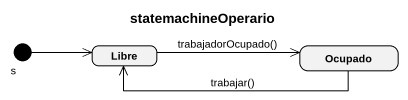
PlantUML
@startuml
title statemachineOperario
hide empty description
state s <<start>>
state Libre
state Ocupado
s -right-> Libre
Libre -right-> Ocupado : trabajadorOcupado()
Ocupado -left-> Libre : trabajar()
@enduml
